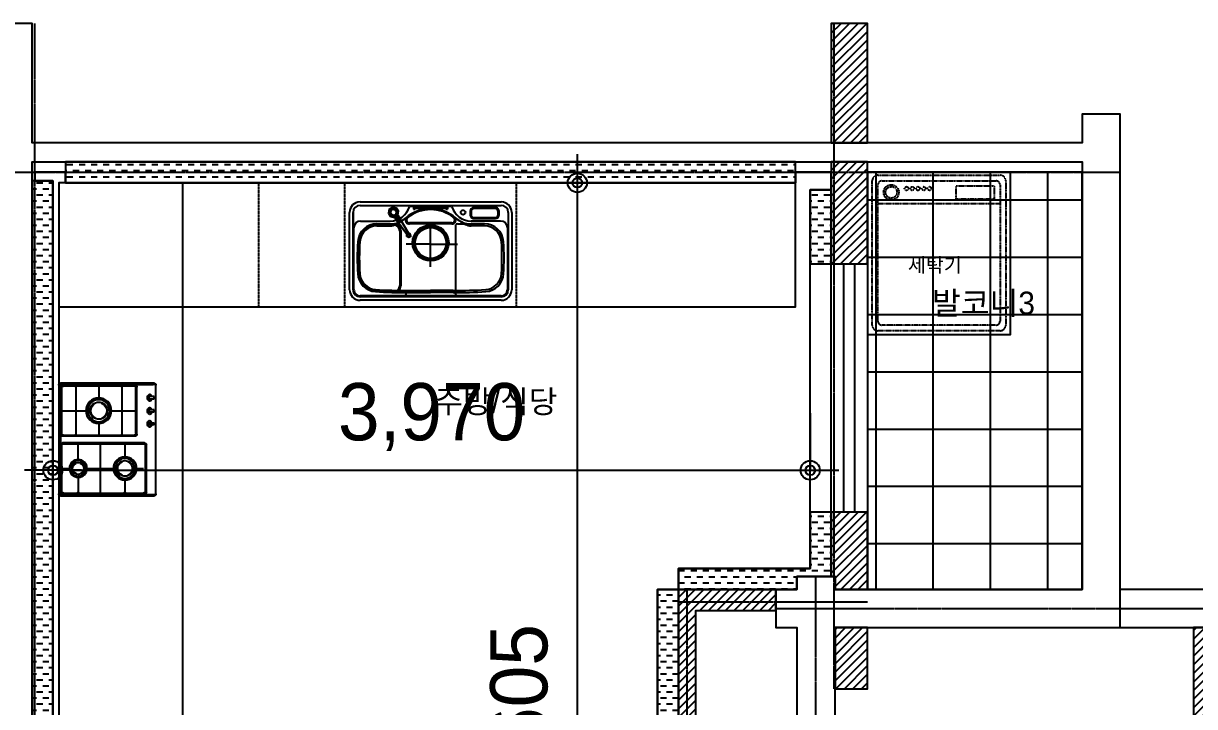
# Model space of a CAD drawing. Extents: x -125 to 16700, y -1600 to 11725.
# Drawn here: x 6630 to 12770, y 8146 to 11725 of the extents above; entities that cross this region are included whole.
import ezdxf

# ---------------------------------------------------------------- set-up
doc = ezdxf.new("R2010")
doc.units = 0
doc.header["$MEASUREMENT"] = 0
for name, pattern in [('-HID', [2.5, 1.5, -1]), ('AUDIT_D_220706163347-0', [0]), ('CEN', [62, 60, -1, 0, -1]), ('HID', [2.3, 1.5, -0.8])]:
    doc.linetypes.add(name, pattern=pattern)
for name, color, linetype in [('A_HAT', 8, 'Continuous'), ('AA-XXXX-DIMS', 7, 'Continuous'), ('CEN_CON', 1, 'CEN'), ('CEN_WALL', 12, 'CEN'), ('CONC', 2, 'Continuous'), ('DIM', 7, 'AUDIT_D_220706163347-0'), ('FIN', 6, 'Continuous'), ('FUR', 4, 'Continuous'), ('FUR_가전', 8, 'HID'), ('INS', 8, 'Continuous'), ('WAL', 3, 'Continuous'), ('WIN', 4, 'Continuous'), ('바닥타일', 8, 'Continuous'), ('실명', 3, 'AUDIT_D_220706163347-0')]:
    doc.layers.add(name, color=color, linetype=linetype)
doc.styles.add('HAUD01', font='Dotum.ttf')
doc.styles.add('맑은 고딕', font='malgun.ttf')
doc.dimstyles.new('HAUD-100', dxfattribs={"dimscale": 100, "dimtxt": 3, "dimasz": 1, "dimexe": 0, "dimexo": 3, "dimgap": 1, "dimtad": 1, "dimdec": 0, "dimdsep": 46, "dimlunit": 6, "dimtxsty": 'HAUD01', "dimblk": 'DIMDOT', "dimcen": 2.5, "dimdle": 1.5, "dimclrd": 7, "dimclre": 7, "dimclrt": 3, "dimadec": 0, "dimazin": 0, "dimtfac": 1, "dimtdec": 0, "dimtix": 1, "dimtmove": 2, "dimatfit": 3, "dimfxl": 1, "dimtvp": 1, "dimtolj": 1, "dimtzin": 0, "dimarcsym": 0})
pattern_1 = [(45, (0, 0), (-22.45064, 22.45064), [])]
pattern_2 = [(0, (0, 0), (31.75, 31.75), [31.75, -31.75])]

# ---------------------------------------------------------------- blocks, each defined once
blk = doc.blocks.new('K-sink')
at = {"layer": 'FUR'}
for p, q in [((-370, -105), (370, -105)), ((-425, -565), (-425, -160)), ((-407, -160), (-407, -565)), ((-407, -565), (-407, -160)), ((-370, -123), (370, -123)), ((-208.1, -150.2), (-210.6, -162.4)), ((-208.1, -150.2), (-210.6, -162.4)), ((-210.6, -162.4), (-203.8, -172.8)), ((-210.6, -162.4), (-203.8, -172.8)), ((-197.8, -143.4), (-208.1, -150.2)), ((-197.8, -143.4), (-208.1, -150.2)), ((-203.8, -172.8), (-191.6, -175.3)), ((-203.8, -172.8), (-191.6, -175.3)), ((-185.6, -145.9), (-197.8, -143.4)), ((-185.6, -145.9), (-197.8, -143.4)), ((-191.6, -175.3), (-181.2, -168.4)), ((-191.6, -175.3), (-181.2, -168.4)), ((-178.7, -156.2), (-185.6, -145.9)), ((-178.7, -156.2), (-185.6, -145.9)), ((-181.2, -168.4), (-178.7, -156.2)), ((-181.2, -168.4), (-178.7, -156.2)), ((-108.2, -128), (108.2, -128)), ((206.6, -155.1), (206.6, -172.4)), ((339.1, -135.1), (226.6, -135.1)), ((359.1, -172.4), (359.1, -155.1)), ((407, -160), (407, -565)), ((425, -160), (425, -565)), ((-402, -565), (-402, -240)), ((-367, -205), (-211.7, -205)), ((-282.3, -220), (-192, -220)), ((-282.3, -220), (-211.7, -220)), ((130, -230), (130, -602)), ((140, -220), (211.7, -220)), ((367, -205), (211.7, -205)), ((282.3, -220), (211.7, -220)), ((226.6, -192.4), (339.1, -192.4)), ((402, -240), (402, -565)), ((-157, -255), (-157, -544.5)), ((135.3, -597), (-370, -597)), ((370, -602), (-370, -602)), ((-129.7, -584.6), (-130.3, -592.4)), ((-118, -580), (0, -580)), ((118, -580), (0, -580)), ((129.7, -584.6), (130.3, -592.4)), ((370, -597), (135.3, -597)), ((370, -620), (-370, -620))]:
    blk.add_line(p, q, dxfattribs=at)
at = {"layer": 'FUR', "ltscale": 0.6}
for p, q in [((-217.1, -144.2), (-221.2, -164.5)), ((-221.2, -164.5), (-209.8, -181.7)), ((-199.9, -132.8), (-217.1, -144.2)), ((-209.8, -181.7), (-189.5, -185.9)), ((-179.6, -136.9), (-199.9, -132.8)), ((-191.6, -175.3), (-169.5, -208.6)), ((-189.5, -185.9), (-172.2, -174.4)), ((-168.1, -154.1), (-179.6, -136.9)), ((-172.2, -174.4), (-168.1, -154.1))]:
    blk.add_line(p, q, dxfattribs=at)
at = {"layer": 'FUR', "color": 199}
for p, q in [((-76.6, -140), (-93.4, -140)), ((87.5, -140), (-87.5, -140)), ((-85, -148.4), (-85, -131.6)), ((93.4, -140), (76.6, -140)), ((85, -148.4), (85, -131.6)), ((-282.3, -231), (-211.7, -231)), ((0, -445), (0, -208.5)), ((0, -326.8), (-129.1, -326.8)), ((0, -326.8), (140.9, -326.8))]:
    blk.add_line(p, q, dxfattribs=at)
at = {"layer": 'FUR', "color": 199, "ltscale": 0.5}
for p, q in [((211.6, -155.1), (211.6, -172.4)), ((339.1, -140.1), (226.6, -140.1)), ((354.1, -172.4), (354.1, -155.1)), ((-282.3, -226), (-192, -226)), ((-122.6, -189.3), (-120.6, -186.7)), ((110.6, -215), (-110.6, -215)), ((122.6, -189.3), (120.3, -186.5)), ((282.3, -231), (211.7, -231)), ((226.6, -187.4), (339.1, -187.4)), ((-162, -256), (-162, -543.5)), ((-118, -569), (0, -569)), ((118, -569), (0, -569))]:
    blk.add_line(p, q, dxfattribs=at)
at = {"layer": 'FUR', "ltscale": 0.5}
blk.add_line((110.6, -220), (-110.6, -220), dxfattribs=at)
at = {"layer": 'FUR', "color": 199}
for centre, radius in [((-195.2, -158.9), 21.9), ((-85, -140), 2.5), ((85, -140), 2.5), ((0, -320), 90), ((0, -320), 81)]:
    blk.add_circle(centre, radius, dxfattribs=at)
at = {"layer": 'FUR'}
for centre, radius in [((169.6, -160), 12.2), ((0, -320), 94.5)]:
    blk.add_circle(centre, radius, dxfattribs=at)
for centre, radius, start, end in [((-370, -160), 55, 90, 180), ((370, -160), 55, 0, 90), ((-370, -160), 37, 90, 180), ((-211.7, -100), 105, 270, 343.31935), ((0, -340), 200, 90, 131.40962), ((-108.2, -131), 3, 90, 163.31935), ((0, -340), 200, 48.59038, 90), ((108.2, -131), 3, 16.68065, 90), ((211.7, -100), 105, 196.68065, 270), ((226.6, -155.1), 20, 90, 180), ((226.6, -172.4), 20, 180, 270), ((339.1, -155.1), 20, 360, 90), ((339.1, -172.4), 20, 270, 0), ((370, -160), 37, 0, 90), ((-367, -240), 35, 90, 180), ((-282.3, -320), 100, 90, 176.17745), ((-211.7, -100), 120, 270, 311.40962), ((-192, -255), 35, 0, 90), ((140, -230), 10, 90.02498, 180), ((211.7, -100), 120, 228.59038, 270), ((282.3, -320), 100, 3.82255, 90), ((367, -240), 35, 0, 90), ((914.2, -400), 1299.2, 176.17512, 183.59876), ((-915, -400), 1300, 356.40356, 3.82255), ((-282.6, -475.3), 100, 183.59644, 266.1102), ((282.6, -475.3), 100, 273.8898, 356.40356), ((-192, -544.5), 35, 268.62723, 0), ((-370, -565), 55, 180, 270), ((-370, -565), 37, 180, 270), ((-370, -565), 32, 180, 270), ((-140.2, 1619.9), 2200, 266.1102, 270.57759), ((-135.3, -592), 5, 270, 355), ((-124.7, -585.1), 5, 90.40284, 175), ((140.2, 1619.9), 2200, 269.42241, 273.8898), ((140.2, 1619.9), 2200, 269.42241, 269.59716), ((124.7, -585.1), 5, 5, 89.59716), ((138.7, -588.4), 8.66, 181.05594, 263.17769), ((135.3, -592), 5, 185, 270), ((370, -565), 32, 270, 0), ((370, -565), 37, 270, 0), ((370, -565), 55, 270, 0)]:
    blk.add_arc(centre, radius, start, end, dxfattribs=at)
at = {"layer": 'FUR', "color": 199, "ltscale": 0.5}
for centre, radius, start, end in [((0, -340), 195, 90, 128.18582), ((0, -340), 195, 51.92602, 90), ((226.6, -155.1), 15, 90, 180), ((226.6, -172.4), 15, 180, 270), ((339.1, -155.1), 15, 0, 90), ((339.1, -172.4), 15, 270, 0), ((-282.3, -320), 94, 90, 176.17745), ((-192, -256), 30, 0, 90), ((-112.1, -200.1), 15, 134.24852, 274.39442), ((112.1, -200.1), 15, 265.60558, 45.75148), ((222.9, -131.6), 100, 228.77437, 263.51916), ((282.3, -320), 89, 3.82255, 90), ((915, -400), 1294, 176.17745, 183.59644), ((-915, -400), 1289, 356.40356, 3.82255), ((-282.6, -475.3), 94, 183.59644, 266.1102), ((282.6, -475.3), 89, 273.8898, 356.40356), ((-192, -543.5), 30, 268.6266, 0), ((-140.2, 1619.9), 2194, 266.1102, 268.6266), ((140.2, 1619.9), 2189, 269.42241, 273.8898)]:
    blk.add_arc(centre, radius, start, end, dxfattribs=at)
at = {"layer": 'FUR', "color": 199}
for centre, radius, start, end in [((-282.3, -320), 89, 90, 176.17745), ((-222.9, -131.6), 100, 276.48084, 311.22563), ((914.2, -400), 1288.2, 176.17512, 183.59876), ((-282.6, -475.3), 89, 183.59644, 266.1102), ((-140.2, 1619.9), 2189, 266.1102, 270.57759)]:
    blk.add_arc(centre, radius, start, end, dxfattribs=at)
at = {"layer": 'FUR', "ltscale": 0.5}
for centre, start, end in [((-112.1, -200.1), 134.24852, 274.39442), ((112.1, -200.1), 265.60558, 45.75148)]:
    blk.add_arc(centre, 20, start, end, dxfattribs=at)
at = {"layer": 'FUR', "ltscale": 0.6}
for points in [[(-221.2, -164.5), (-210.6, -162.4), (-208.1, -150.2), (-217.1, -144.2)], [(-209.8, -181.7), (-203.8, -172.8), (-210.6, -162.4), (-221.2, -164.5)], [(-217.1, -144.2), (-199.9, -132.8), (-197.8, -143.4), (-208.1, -150.2)], [(-209.8, -181.7), (-189.5, -185.9), (-191.6, -175.3), (-203.8, -172.8)], [(-199.9, -132.8), (-197.8, -143.4), (-185.6, -145.9), (-179.6, -136.9)], [(-184, -194.2), (-189.5, -185.9), (-191.6, -175.3), (-184, -194.2)], [(-191.6, -175.3), (-169.5, -208.6), (-191.6, -175.3)], [(-179.6, -136.9), (-185.6, -145.9), (-178.7, -156.2), (-168.1, -154.1)], [(-172.2, -174.4), (-168.1, -154.1), (-178.7, -156.2), (-181.2, -168.4)], [(-172.2, -174.4), (-166.7, -182.8), (-166.7, -182.8), (-181.2, -168.4)], [(-159.1, -201.7), (-181.2, -168.4), (-181.2, -168.4), (-159.1, -201.7)], [(-124.5, -274.7), (-124.5, -274.7), (-184, -194.2)], [(-115.8, -269), (-115.3, -268.8), (-124.9, -275.1), (-124.5, -274.7)], [(-115.1, -273.3), (-115.8, -269), (-124.5, -274.7), (-120.8, -277.1)], [(-124.2, -286.5), (-120.4, -284), (-114.2, -287.1), (-113.9, -291.7)], [(-104.4, -285.4), (-113.9, -291.7), (-114.2, -287.1), (-108.5, -283.3)], [(-105.1, -273.9), (-108.9, -276.4), (-108.5, -283.3), (-104.4, -285.4)]]:
    blk.add_3dface(points, dxfattribs=at)
at = {"layer": 'FUR', "ltscale": 0.6, "invisible_edges": 8}
for points in [[(-191.6, -175.3), (-203.8, -172.8), (-210.6, -162.4), (-208.1, -150.2)], [(-197.8, -143.4), (-185.6, -145.9), (-178.7, -156.2), (-181.2, -168.4)], [(-124.9, -275.1), (-124.5, -274.7), (-124.5, -274.7), (-120.8, -277.1)], [(-120.8, -277.1), (-120.4, -284), (-124.2, -286.5), (-124.9, -275.1)], [(-120.4, -284), (-120.8, -277.1), (-115.1, -273.3), (-108.9, -276.4)], [(-108.9, -276.4), (-108.5, -283.3), (-114.2, -287.1), (-120.4, -284)], [(-108.9, -276.4), (-105.1, -273.9), (-115.3, -268.8), (-115.8, -269)], [(-115.8, -269), (-115.8, -269), (-115.1, -273.3), (-108.9, -276.4)]]:
    blk.add_3dface(points, dxfattribs=at)
at = {"layer": 'FUR', "invisible_edges": 10}
blk.add_3dface([(-208.1, -150.2), (-197.8, -143.4), (-181.2, -168.4), (-191.6, -175.3)], dxfattribs=at)
at = {"layer": 'FUR'}
for points in [[(-189.5, -185.9), (-191.6, -175.3), (-181.2, -168.4), (-172.2, -174.4)], [(-166.7, -182.8), (-181.2, -168.4), (-191.6, -175.3), (-184, -194.2)], [(-181.2, -168.4), (-191.6, -175.3), (-169.5, -208.6), (-159.1, -201.7)], [(-169.5, -208.6), (-159.1, -201.7), (-181.2, -168.4), (-191.6, -175.3)], [(-172.2, -174.4), (-166.7, -182.8), (-184, -194.2), (-189.5, -185.9)], [(-184, -194.2), (-166.7, -182.8), (-115.8, -269), (-124.5, -274.7)], [(-115.8, -269), (-166.7, -182.8), (-184, -194.2), (-124.5, -274.7)], [(-115.8, -269), (-115.8, -269), (-166.7, -182.8)]]:
    blk.add_3dface(points, dxfattribs=at)
blk = doc.blocks.new('싱크')
at = {"layer": 'Defpoints'}
for p, q in [((-18.3, 0), (-18.3, 1350)), ((631.7, 0), (631.7, 1350))]:
    blk.add_line(p, q, dxfattribs=at)
at = {"layer": 'Defpoints', "linetype": '-HID'}
for p, q in [((631.7, 1350), (-18.3, 1350)), ((631.7, 450), (-18.3, 450)), ((631.7, 0), (-18.3, 0))]:
    blk.add_line(p, q, dxfattribs=at)
at = {"layer": 'FUR_가전', "rotation": 90}
blk.add_blockref('K-sink', (-23.3, 900), dxfattribs=at)
blk = doc.blocks.new('쿡탑')
at = {"layer": 'FUR'}
for p, q in [((460711, 189095.4), (460711, 189585.4)), ((460712, 189582.4), (460712, 189318.9)), ((460719, 189103.9), (460719, 189577.4)), ((460721, 189595.4), (461291, 189595.4)), ((460721, 189195.4), (460721, 189575.4)), ((460722, 189592.4), (461290, 189592.4)), ((460726, 189267.1), (460726, 189570.4)), ((460729, 189587.4), (461283, 189587.4)), ((460731, 189585.4), (461281, 189585.4)), ((460736, 189580.4), (460973.5, 189580.4)), ((460854.8, 189580.4), (460854.8, 189452.6)), ((460983.5, 189570.4), (460983.5, 189508.6)), ((460988.5, 189195.4), (460988.5, 189575.4)), ((461023.5, 189145.4), (461023.5, 189575.4)), ((461028.5, 189570.4), (461028.5, 189495.4)), ((461038.5, 189580.4), (461276, 189580.4)), ((461157.3, 189570.4), (461157.3, 189532.9)), ((461286, 189570.4), (461286, 189150.4)), ((461291, 189575.4), (461291, 189145.4)), ((461293, 189577.4), (461293, 189103.9)), ((461300, 189582.4), (461300, 189338.9)), ((461301, 189585.4), (461301, 189095.4)), ((460728, 189508.6), (460726, 189508.6)), ((460728, 189503.6), (460726, 189503.6)), ((460730.3, 189506.1), (460979.2, 189506.1)), ((460981.6, 189508.6), (460983.5, 189508.6)), ((460981.6, 189503.6), (460983.5, 189503.6)), ((460983.5, 189503.6), (460983.5, 189267.1)), ((461030.5, 189495.4), (461028.5, 189495.4)), ((461028.5, 189490.4), (461028.5, 189250.4)), ((461030.5, 189490.4), (461028.5, 189490.4)), ((461117.2, 189492.9), (461032.9, 189492.9)), ((461197.3, 189492.9), (461281.7, 189492.9)), ((461284.1, 189495.4), (461286, 189495.4)), ((461284.1, 189490.4), (461286, 189490.4)), ((461157.3, 189452.8), (461157.3, 189300.1)), ((460726, 189385.4), (460787.6, 189385.4)), ((460922, 189385.4), (460983.5, 189385.4)), ((461286, 189376.5), (461028.5, 189376.5)), ((460714, 189156.9), (460712, 189318.9)), ((460854.8, 189318.1), (460854.8, 189190.4)), ((461298, 189156.9), (461300, 189338.9)), ((460728, 189267.1), (460726, 189267.1)), ((460726, 189200.4), (460726, 189262.1)), ((460728, 189262.1), (460726, 189262.1)), ((460730.3, 189264.6), (460979.2, 189264.6)), ((460981.6, 189267.1), (460983.5, 189267.1)), ((460981.6, 189262.1), (460983.5, 189262.1)), ((460983.5, 189262.1), (460983.5, 189200.4)), ((461030.5, 189250.4), (461028.5, 189250.4)), ((461028.5, 189245.4), (461028.5, 189150.4)), ((461030.5, 189245.4), (461028.5, 189245.4)), ((461032.8, 189247.9), (461105, 189247.9)), ((461209.6, 189247.9), (461281.7, 189247.9)), ((461284.1, 189250.4), (461286, 189250.4)), ((461284.1, 189245.4), (461286, 189245.4)), ((460978.5, 189185.4), (460731, 189185.4)), ((460973.5, 189190.4), (460736, 189190.4)), ((461157.3, 189195.6), (461157.3, 189150.4)), ((460714, 189156.9), (460714, 189095.4)), ((460770.5, 189113.9), (460780.7, 189104.7)), ((460770.5, 189113.9), (460780.7, 189104.7)), ((460780.9, 189123.2), (460792.2, 189123.2)), ((460780.9, 189094.2), (460780.9, 189123.2)), ((460780.9, 189123.2), (460792.2, 189123.2)), ((460780.9, 189094.2), (460780.9, 189123.2)), ((460792.2, 189123.2), (460792.2, 189094.2)), ((460792.2, 189123.2), (460792.2, 189094.2)), ((460803.4, 189113.7), (460792.2, 189104.5)), ((460803.4, 189113.7), (460792.2, 189104.5)), ((460839.4, 189113.9), (460849.6, 189104.7)), ((460839.4, 189113.9), (460849.6, 189104.7)), ((460839.4, 189113.9), (460849.6, 189104.7)), ((460839.4, 189113.9), (460849.6, 189104.7)), ((460839.4, 189113.9), (460849.6, 189104.7)), ((460839.4, 189113.9), (460849.6, 189104.7)), ((460839.4, 189113.9), (460849.6, 189104.7)), ((460839.4, 189113.9), (460849.6, 189104.7)), ((460849.9, 189123.1), (460861.2, 189123.1)), ((460849.9, 189094.2), (460849.9, 189123.1)), ((460849.9, 189123.1), (460861.2, 189123.1)), ((460849.9, 189094.2), (460849.9, 189123.1)), ((460849.9, 189123.1), (460861.2, 189123.1)), ((460849.9, 189094.2), (460849.9, 189123.1)), ((460849.9, 189123.1), (460861.2, 189123.1)), ((460849.9, 189094.2), (460849.9, 189123.1)), ((460849.9, 189123.1), (460861.2, 189123.1)), ((460849.9, 189094.2), (460849.9, 189123.1)), ((460849.9, 189123.1), (460861.2, 189123.1)), ((460849.9, 189094.2), (460849.9, 189123.1)), ((460849.9, 189123.1), (460861.2, 189123.1)), ((460849.9, 189094.2), (460849.9, 189123.1)), ((460849.9, 189123.1), (460861.2, 189123.1)), ((460849.9, 189094.2), (460849.9, 189123.1)), ((460872.3, 189113.7), (460861.1, 189104.5)), ((460872.3, 189113.7), (460861.1, 189104.5)), ((460872.3, 189113.7), (460861.1, 189104.5)), ((460872.3, 189113.7), (460861.1, 189104.5)), ((460872.3, 189113.7), (460861.1, 189104.5)), ((460872.3, 189113.7), (460861.1, 189104.5)), ((460872.3, 189113.7), (460861.1, 189104.5)), ((460872.3, 189113.7), (460861.1, 189104.5)), ((460861.2, 189123.1), (460861.2, 189094.2)), ((460861.2, 189123.1), (460861.2, 189094.2)), ((460861.2, 189123.1), (460861.2, 189094.2)), ((460861.2, 189123.1), (460861.2, 189094.2)), ((460861.2, 189123.1), (460861.2, 189094.2)), ((460861.2, 189123.1), (460861.2, 189094.2)), ((460861.2, 189123.1), (460861.2, 189094.2)), ((460861.2, 189123.1), (460861.2, 189094.2)), ((460907.3, 189113.7), (460918.4, 189104.5)), ((460907.3, 189113.7), (460918.4, 189104.5)), ((460907.3, 189113.7), (460918.4, 189104.5)), ((460907.3, 189113.7), (460918.4, 189104.5)), ((460907.3, 189113.7), (460918.4, 189104.5)), ((460907.3, 189113.7), (460918.4, 189104.5)), ((460907.3, 189113.7), (460918.4, 189104.5)), ((460907.3, 189113.7), (460918.4, 189104.5)), ((460929.7, 189123.1), (460918.4, 189123.1)), ((460918.4, 189123.1), (460918.4, 189094.2)), ((460929.7, 189123.1), (460918.4, 189123.1)), ((460918.4, 189123.1), (460918.4, 189094.2)), ((460929.7, 189123.1), (460918.4, 189123.1)), ((460918.4, 189123.1), (460918.4, 189094.2)), ((460929.7, 189123.1), (460918.4, 189123.1)), ((460918.4, 189123.1), (460918.4, 189094.2)), ((460929.7, 189123.1), (460918.4, 189123.1)), ((460918.4, 189123.1), (460918.4, 189094.2)), ((460929.7, 189123.1), (460918.4, 189123.1)), ((460918.4, 189123.1), (460918.4, 189094.2)), ((460929.7, 189123.1), (460918.4, 189123.1)), ((460918.4, 189123.1), (460918.4, 189094.2)), ((460929.7, 189123.1), (460918.4, 189123.1)), ((460918.4, 189123.1), (460918.4, 189094.2)), ((460929.7, 189094.2), (460929.7, 189123.1)), ((460929.7, 189094.2), (460929.7, 189123.1)), ((460929.7, 189094.2), (460929.7, 189123.1)), ((460929.7, 189094.2), (460929.7, 189123.1)), ((460929.7, 189094.2), (460929.7, 189123.1)), ((460929.7, 189094.2), (460929.7, 189123.1)), ((460929.7, 189094.2), (460929.7, 189123.1)), ((460929.7, 189094.2), (460929.7, 189123.1)), ((460940.2, 189113.9), (460930, 189104.7)), ((460940.2, 189113.9), (460930, 189104.7)), ((460940.2, 189113.9), (460930, 189104.7)), ((460940.2, 189113.9), (460930, 189104.7)), ((460940.2, 189113.9), (460930, 189104.7)), ((460940.2, 189113.9), (460930, 189104.7)), ((460940.2, 189113.9), (460930, 189104.7)), ((460940.2, 189113.9), (460930, 189104.7)), ((461281, 189135.4), (461033.5, 189135.4)), ((461276, 189140.4), (461038.5, 189140.4)), ((461298, 189156.9), (461298, 189095.4)), ((461291, 189085.4), (460721, 189085.4)), ((460792.2, 189094.2), (460780.9, 189094.2)), ((460792.2, 189094.2), (460780.9, 189094.2)), ((460861.2, 189094.2), (460849.9, 189094.2)), ((460861.2, 189094.2), (460849.9, 189094.2)), ((460861.2, 189094.2), (460849.9, 189094.2)), ((460861.2, 189094.2), (460849.9, 189094.2)), ((460861.2, 189094.2), (460849.9, 189094.2)), ((460861.2, 189094.2), (460849.9, 189094.2)), ((460861.2, 189094.2), (460849.9, 189094.2)), ((460861.2, 189094.2), (460849.9, 189094.2)), ((460918.4, 189094.2), (460929.7, 189094.2)), ((460918.4, 189094.2), (460929.7, 189094.2)), ((460918.4, 189094.2), (460929.7, 189094.2)), ((460918.4, 189094.2), (460929.7, 189094.2)), ((460918.4, 189094.2), (460929.7, 189094.2)), ((460918.4, 189094.2), (460929.7, 189094.2)), ((460918.4, 189094.2), (460929.7, 189094.2)), ((460918.4, 189094.2), (460929.7, 189094.2))]:
    blk.add_line(p, q, dxfattribs=at)
for centre, radius in [((461157.3, 189492.9), 46.7), ((461157.3, 189492.9), 40), ((460854.8, 189385.4), 67.2), ((460854.8, 189385.4), 57.7), ((461157.3, 189247.9), 60.9), ((461157.3, 189247.9), 52.3)]:
    blk.add_circle(centre, radius, dxfattribs=at)
for centre, radius, start, end in [((460721, 189585.4), 10, 90, 180), ((460722, 189582.4), 10, 90, 180), ((460729, 189577.4), 10, 90, 180), ((460731, 189575.4), 10, 90, 180), ((460736, 189570.4), 10, 90, 180), ((460973.5, 189570.4), 10, 0, 90), ((460978.5, 189575.4), 10, 0, 90), ((461033.5, 189575.4), 10, 90, 180), ((461038.5, 189570.4), 10, 90, 180), ((461276, 189570.4), 10, 0, 90), ((461281, 189575.4), 10, 0, 90), ((461283, 189577.4), 10, 0, 90), ((461290, 189582.4), 10, 0, 90), ((461291, 189585.4), 10, 0, 90), ((460727.8, 189506.1), 2.51, 274.24151, 85.75849), ((460981.7, 189506.1), 2.51, 94.24151, 265.75849), ((461030.3, 189492.9), 2.51, 274.24151, 85.75849), ((461157.3, 189492.9), 31.4, 46.33785, 40.71939), ((461156.1, 189435.2), 55.6, 120.49991, 120.93946), ((461157.9, 189550.4), 55.6, 237.23015, 237.66153), ((461128.7, 189481.7), 1.53, 21.25781, 120.49991), ((461129, 189504.7), 1.53, 237.66153, 337.21808), ((461157.3, 189492.9), 29.2, 201.25781, 336.40541), ((461157.3, 189492.9), 29.2, 21.5687, 157.21808), ((461185.4, 189480.6), 1.53, 57.1633, 156.40541), ((461185.8, 189504.1), 1.53, 201.5687, 301.12525), ((461156.1, 189435.2), 55.6, 56.72375, 57.1633), ((461157.9, 189550.4), 55.6, 301.12525, 301.55664), ((461284.2, 189492.9), 2.51, 94.24151, 265.75849), ((460854.8, 189385.4), 45.2, 46.33785, 40.71939), ((460854.8, 189385.4), 42, 21.5687, 157.21808), ((460853.1, 189302.3), 80, 120.49991, 120.93946), ((460855.7, 189468.2), 80, 237.23015, 237.66153), ((460813.6, 189369.3), 2.21, 21.25781, 120.49991), ((460814, 189402.5), 2.21, 237.66153, 337.21808), ((460854.8, 189385.4), 42, 201.25781, 336.40541), ((460895.3, 189367.7), 2.21, 57.1633, 156.40541), ((460895.9, 189401.6), 2.21, 201.5687, 301.12525), ((460853.1, 189302.3), 80, 56.72375, 57.1633), ((460855.7, 189468.2), 80, 301.12525, 301.55664), ((460727.8, 189264.6), 2.51, 274.24151, 85.75849), ((460981.7, 189264.6), 2.51, 94.24151, 265.75849), ((461030.3, 189247.9), 2.51, 274.24151, 85.75849), ((461157.3, 189247.9), 41, 46.33785, 40.71939), ((461155.7, 189172.5), 72.6, 120.49991, 120.93946), ((461158.1, 189323), 72.6, 237.23015, 237.66153), ((461119.9, 189233.3), 2, 21.25781, 120.49991), ((461120.3, 189263.4), 2, 237.66153, 337.21808), ((461157.3, 189247.9), 38.1, 21.5687, 157.21808), ((461194.5, 189262.6), 2, 201.5687, 301.12525), ((461158.1, 189323), 72.6, 301.12525, 301.55664), ((461284.2, 189247.9), 2.51, 94.24151, 265.75849), ((460731, 189195.4), 10, 180, 270), ((460736, 189200.4), 10, 180, 270), ((460973.5, 189200.4), 10, 270, 0), ((460978.5, 189195.4), 10, 270, 0), ((461157.3, 189247.9), 38.1, 201.25781, 336.40541), ((461194, 189231.8), 2, 57.1633, 156.40541), ((461155.7, 189172.5), 72.6, 56.72375, 57.1633), ((460773.8, 189117.6), 5, 148.53566, 228.04706), ((460773.8, 189117.6), 5, 148.53566, 228.04706), ((460776.4, 189115.1), 8.47, 57.30133, 148.17684), ((460776.4, 189115.1), 8.47, 57.30133, 148.17684), ((460787, 189109.6), 20.4, 31.25646, 148.53566), ((460787, 189109.6), 20.4, 31.25646, 148.53566), ((460796.9, 189113.5), 9.86, 34.72293, 117.60774), ((460796.9, 189113.5), 9.86, 34.72293, 117.60774), ((460800.2, 189117.6), 5, 309.45948, 31.25646), ((460800.2, 189117.6), 5, 309.45948, 31.25646), ((460842.8, 189117.6), 5, 148.53566, 228.04706), ((460842.8, 189117.6), 5, 148.53566, 228.04706), ((460842.8, 189117.6), 5, 148.53566, 228.04706), ((460842.8, 189117.6), 5, 148.53566, 228.04706), ((460842.8, 189117.6), 5, 148.53566, 228.04706), ((460842.8, 189117.6), 5, 148.53566, 228.04706), ((460842.8, 189117.6), 5, 148.53566, 228.04706), ((460842.8, 189117.6), 5, 148.53566, 228.04706), ((460845.3, 189115), 8.47, 57.30133, 148.17684), ((460845.3, 189115), 8.47, 57.30133, 148.17684), ((460845.3, 189115), 8.47, 57.30133, 148.17684), ((460845.3, 189115), 8.47, 57.30133, 148.17684), ((460845.3, 189115), 8.47, 57.30133, 148.17684), ((460845.3, 189115), 8.47, 57.30133, 148.17684), ((460845.3, 189115), 8.47, 57.30133, 148.17684), ((460845.3, 189115), 8.47, 57.30133, 148.17684), ((460855.9, 189109.5), 20.4, 31.25646, 148.53566), ((460855.9, 189109.5), 20.4, 31.25646, 148.53566), ((460855.9, 189109.5), 20.4, 31.25646, 148.53566), ((460855.9, 189109.5), 20.4, 31.25646, 148.53566), ((460855.9, 189109.5), 20.4, 31.25646, 148.53566), ((460855.9, 189109.5), 20.4, 31.25646, 148.53566), ((460855.9, 189109.5), 20.4, 31.25646, 148.53566), ((460855.9, 189109.5), 20.4, 31.25646, 148.53566), ((460865.8, 189113.4), 9.86, 34.72293, 117.60774), ((460865.8, 189113.4), 9.86, 34.72293, 117.60774), ((460865.8, 189113.4), 9.86, 34.72293, 117.60774), ((460865.8, 189113.4), 9.86, 34.72293, 117.60774), ((460865.8, 189113.4), 9.86, 34.72293, 117.60774), ((460865.8, 189113.4), 9.86, 34.72293, 117.60774), ((460865.8, 189113.4), 9.86, 34.72293, 117.60774), ((460865.8, 189113.4), 9.86, 34.72293, 117.60774), ((460869.1, 189117.5), 5, 309.45948, 31.25646), ((460869.1, 189117.5), 5, 309.45948, 31.25646), ((460869.1, 189117.5), 5, 309.45948, 31.25646), ((460869.1, 189117.5), 5, 309.45948, 31.25646), ((460869.1, 189117.5), 5, 309.45948, 31.25646), ((460869.1, 189117.5), 5, 309.45948, 31.25646), ((460869.1, 189117.5), 5, 309.45948, 31.25646), ((460869.1, 189117.5), 5, 309.45948, 31.25646), ((460910.5, 189117.5), 5, 148.74354, 230.54052), ((460910.5, 189117.5), 5, 148.74354, 230.54052), ((460910.5, 189117.5), 5, 148.74354, 230.54052), ((460910.5, 189117.5), 5, 148.74354, 230.54052), ((460910.5, 189117.5), 5, 148.74354, 230.54052), ((460910.5, 189117.5), 5, 148.74354, 230.54052), ((460910.5, 189117.5), 5, 148.74354, 230.54052), ((460910.5, 189117.5), 5, 148.74354, 230.54052), ((460913.8, 189113.4), 9.86, 62.39226, 145.27707), ((460913.8, 189113.4), 9.86, 62.39226, 145.27707), ((460913.8, 189113.4), 9.86, 62.39226, 145.27707), ((460913.8, 189113.4), 9.86, 62.39226, 145.27707), ((460913.8, 189113.4), 9.86, 62.39226, 145.27707), ((460913.8, 189113.4), 9.86, 62.39226, 145.27707), ((460913.8, 189113.4), 9.86, 62.39226, 145.27707), ((460913.8, 189113.4), 9.86, 62.39226, 145.27707), ((460923.6, 189109.5), 20.4, 31.46434, 148.74354), ((460923.6, 189109.5), 20.4, 31.46434, 148.74354), ((460923.6, 189109.5), 20.4, 31.46434, 148.74354), ((460923.6, 189109.5), 20.4, 31.46434, 148.74354), ((460923.6, 189109.5), 20.4, 31.46434, 148.74354), ((460923.6, 189109.5), 20.4, 31.46434, 148.74354), ((460923.6, 189109.5), 20.4, 31.46434, 148.74354), ((460923.6, 189109.5), 20.4, 31.46434, 148.74354), ((460934.2, 189115), 8.47, 31.82316, 122.69867), ((460934.2, 189115), 8.47, 31.82316, 122.69867), ((460934.2, 189115), 8.47, 31.82316, 122.69867), ((460934.2, 189115), 8.47, 31.82316, 122.69867), ((460934.2, 189115), 8.47, 31.82316, 122.69867), ((460934.2, 189115), 8.47, 31.82316, 122.69867), ((460934.2, 189115), 8.47, 31.82316, 122.69867), ((460934.2, 189115), 8.47, 31.82316, 122.69867), ((460936.8, 189117.6), 5, 311.95294, 31.46434), ((460936.8, 189117.6), 5, 311.95294, 31.46434), ((460936.8, 189117.6), 5, 311.95294, 31.46434), ((460936.8, 189117.6), 5, 311.95294, 31.46434), ((460936.8, 189117.6), 5, 311.95294, 31.46434), ((460936.8, 189117.6), 5, 311.95294, 31.46434), ((460936.8, 189117.6), 5, 311.95294, 31.46434), ((460936.8, 189117.6), 5, 311.95294, 31.46434), ((461033.5, 189145.4), 10, 180, 270), ((461038.5, 189150.4), 10, 180, 270), ((461276, 189150.4), 10, 270, 0), ((461281, 189145.4), 10, 270, 0), ((460721, 189095.4), 10, 180, 270), ((460708.5, 189096.9), 5.72, 302.47301, 344.45227), ((460658.6, 189105.8), 60.4, 341.57206, 1.81603), ((461291, 189095.4), 10, 270, 0), ((461353.4, 189105.8), 60.4, 178.18397, 198.42794), ((461303.5, 189096.9), 5.72, 195.54773, 237.52699)]:
    blk.add_arc(centre, radius, start, end, dxfattribs=at)
at = {"layer": 'FUR', "extrusion": (0, 0, -1)}
for centre, major_axis in [((461180.8, 189516), (0, -2.7)), ((460888.6, 189418.7), (0, -3.88)), ((461187.9, 189278.1), (0, -3.52))]:
    blk.add_ellipse(centre, major_axis=major_axis, ratio=0.678938, start_param=1.412183, end_param=6.112097, dxfattribs=at)
blk = doc.blocks.new('세탁기-850')
at = {"layer": 'Defpoints'}
blk.add_lwpolyline([(0, 0), (-750, 0), (-750, -850), (0, -850)], close=True, dxfattribs=at)
at = {"layer": 'FUR_가전'}
blk.add_line((-55, -165), (-695, -165), dxfattribs=at)
for points in [[(-695, -830, -0.414214), (-725, -800), (-725, -45, -0.414214), (-695, -15), (-55, -15, -0.414214), (-25, -45), (-25, -800, -0.414214), (-55, -830)], [(-695, -780), (-695, -65, -0.414214), (-675, -45), (-75, -45, -0.414214), (-55, -65), (-55, -780, -0.414214), (-75, -800), (-675, -800, -0.414214)]]:
    blk.add_lwpolyline(points, format="xyb", close=True, dxfattribs=at)
blk.add_lwpolyline([(-85, -140), (-285, -140), (-285, -70), (-85, -70)], close=True, dxfattribs=at)
for centre, radius in [((-625.1, -105), 40), ((-625.1, -105), 30), ((-545.1, -85), 10), ((-515.1, -85), 10), ((-485.1, -85), 10), ((-455.1, -85), 10), ((-425.1, -85), 10)]:
    blk.add_circle(centre, radius, dxfattribs=at)
at = {"layer": 'FUR_가전', "style": '맑은 고딕'}
blk.add_text('세탁기', height=75, rotation=0, dxfattribs=at).set_placement((-537.9, -523.5))
blk = doc.blocks.new('DIMDOT')
at = {"layer": 'AA-XXXX-DIMS'}
for p, q in [((0, -1.5), (0, 1.5)), ((-1.5, 0), (1.5, 0))]:
    blk.add_line(p, q, dxfattribs=at)
for radius in [0.5, 0.25]:
    blk.add_circle((0, 0), radius, dxfattribs=at)
blk = doc.blocks.new('*D29')
at = {"layer": 'Defpoints', "color": 0, "transparency": 16777216}
for p in [(6785, 9384), (10755, 9384), (10755, 9384)]:
    blk.add_point(p, dxfattribs=at)
at = {"layer": 'DIM', "color": 7, "lineweight": -2, "transparency": 16777216}
for p, q in [((6785, 9684), (6785, 9384)), ((10755, 9684), (10755, 9384)), ((6885, 9384), (10655, 9384))]:
    blk.add_line(p, q, dxfattribs=at)
at = {"layer": 'DIM', "color": 7, "lineweight": -2, "transparency": 16777216, "xscale": 100, "yscale": 100, "zscale": 100, "rotation": 180}
blk.add_blockref('DIMDOT', (6785, 9384), dxfattribs=at)
at = {"layer": 'DIM', "color": 7, "lineweight": -2, "transparency": 16777216, "xscale": 100, "yscale": 100, "zscale": 100}
blk.add_blockref('DIMDOT', (10755, 9384), dxfattribs=at)
at = {"layer": 'DIM', "color": 3, "transparency": 16777216, "insert": (8770, 9663.1), "char_height": 300, "attachment_point": 5, "style": 'HAUD01'}
blk.add_mtext('\\A1;3,970', dxfattribs=at)
blk = doc.blocks.new('*D30')
at = {"layer": 'Defpoints', "color": 0, "transparency": 16777216}
for p in [(9534, 10890), (9534, 10890), (9534, 5285)]:
    blk.add_point(p, dxfattribs=at)
at = {"layer": 'DIM', "color": 7, "lineweight": -2, "transparency": 16777216}
for p, q in [((9834, 10890), (9534, 10890)), ((9534, 5385), (9534, 10790)), ((9834, 5285), (9534, 5285))]:
    blk.add_line(p, q, dxfattribs=at)
at = {"layer": 'DIM', "color": 7, "lineweight": -2, "transparency": 16777216, "xscale": 100, "yscale": 100, "zscale": 100}
for p, rotation in [((9534, 10890), 90), ((9534, 5285), 270)]:
    blk.add_blockref('DIMDOT', p, dxfattribs=dict(at, rotation=rotation))
at = {"layer": 'DIM', "color": 3, "transparency": 16777216, "insert": (9254.9, 8087.5), "char_height": 300, "attachment_point": 5, "rotation": 90, "style": 'HAUD01'}
blk.add_mtext('\\A1;5,605', dxfattribs=at)

msp = doc.modelspace()

# ---------------------------------------------------------------- hatches: boundary and pattern name
at = {"layer": 'A_HAT'}
h = msp.add_hatch(dxfattribs=at)
h.set_pattern_fill('ANSI31', color=256, scale=10, style=0)
h.set_pattern_definition(pattern_1)
h.paths.add_polyline_path([(10865, 11100), (11055, 11100), (11055, 11725), (10865, 11725)])
h = msp.add_hatch(dxfattribs=at)
h.set_pattern_fill('ANSI31', color=256, scale=10, style=0)
h.set_pattern_definition(pattern_1)
h.paths.add_polyline_path([(10865, 10465), (11055, 10465), (11055, 11000), (10865, 11000)])
h = msp.add_hatch(dxfattribs=at)
h.set_pattern_fill('ANSI31', color=256, scale=10, style=0)
h.set_pattern_definition(pattern_1)
h.paths.add_polyline_path([(10865, 8828.4), (10885, 8828.4), (10885, 8760), (11055, 8760), (11055, 9165), (10865, 9165)])
h = msp.add_hatch(dxfattribs=at)
h.set_pattern_fill('ANSI31', color=256, scale=10, style=0)
h.set_pattern_definition(pattern_1)
h.paths.add_polyline_path([(10065, 7660), (10685, 7660), (10685, 7750), (10155, 7750), (10155, 8650), (10575, 8650), (10575, 8760), (10065, 8760)])
h = msp.add_hatch(dxfattribs=at)
h.set_pattern_fill('ANSI31', color=256, scale=10, style=0)
h.set_pattern_definition(pattern_1)
h.paths.add_polyline_path([(10885, 8240), (11055, 8240), (11055, 8560), (10885, 8560)])
h = msp.add_hatch(dxfattribs=at)
h.set_pattern_fill('ANSI31', color=256, scale=10, style=0)
h.set_pattern_definition(pattern_1)
h.paths.add_polyline_path([(12765, 5490), (12955, 5490), (12955, 8560), (12765, 8560)])
at = {"layer": 'INS'}
h = msp.add_hatch(dxfattribs=at)
h.set_pattern_fill('DASH', color=256, scale=10, style=0)
h.set_pattern_definition(pattern_2)
h.paths.add_polyline_path([(6850.4, 10890), (10678.6, 10890), (10678.6, 11000), (6850.4, 11000)])
h = msp.add_hatch(dxfattribs=at)
h.set_pattern_fill('DASH', color=256, scale=10, style=0)
h.set_pattern_definition(pattern_2)
h.paths.add_polyline_path([(6675, 7375), (6785, 7375), (6785, 10900), (6675, 10900)])
h = msp.add_hatch(dxfattribs=at)
h.set_pattern_fill('DASH', color=256, scale=10, style=0)
h.set_pattern_definition(pattern_2)
h.paths.add_polyline_path([(10755, 10465), (10865, 10465), (10865, 10853.8), (10755, 10853.8)])
h = msp.add_hatch(dxfattribs=at)
h.set_pattern_fill('DASH', color=256, scale=10, style=0)
h.set_pattern_definition(pattern_2)
h.paths.add_polyline_path([(10065, 8760), (10685, 8760), (10685, 8828.4), (10865, 8828.4), (10865, 9165), (10755, 9165), (10755, 8870), (10065, 8870)])
h = msp.add_hatch(dxfattribs=at)
h.set_pattern_fill('DASH', color=256, scale=10, style=0)
h.set_pattern_definition(pattern_2)
h.paths.add_polyline_path([(9955, 7660), (10065, 7660), (10065, 8760), (9955, 8760)])
at = {"layer": '바닥타일'}
h = msp.add_hatch(dxfattribs=at)
h.set_pattern_fill('_USER', color=256, scale=300, style=0, double=1, pattern_type=0)
h.set_pattern_definition([(0, (0, 0), (0, 300), []), (90, (0, 0), (-300, 2e-14), [])])
h.paths.add_polyline_path([(11055, 8760), (12180, 8760), (12180, 10945), (11055, 10945)])

# ---------------------------------------------------------------- linework, layer by layer
at = {"layer": 'CEN_CON'}
for p, q in [((6690, 6775), (6690, 11725)), ((12380, 8560), (12380, 11250)), ((6425, 10945), (12380, 10945)), ((10785, 1325), (10785, 8828.4)), ((10575, 8660), (14900, 8660))]:
    msp.add_line(p, q, dxfattribs=at)
at = {"layer": 'CEN_WALL'}
for p, q in [((10880, 8240), (10880, 11725)), ((10110, 7660), (10110, 8760)), ((10065, 8695), (11055, 8695))]:
    msp.add_line(p, q, dxfattribs=at)
at = {"layer": 'CONC'}
for points in [[(14900, 0), (14900, 8760), (12380, 8760), (12380, 11250), (12180, 11250), (12180, 11100), (6675, 11100), (6675, 11725), (6425, 11725)], [(6615, 5235), (6815, 5235), (6815, 7375), (6675, 7375), (6675, 11000), (12180, 11000), (12180, 8760), (10885, 8760), (10885, 8828.4), (10685, 8828.4), (10685, 8760), (10575, 8760), (10575, 8560), (10685, 8560), (10685, 5390), (10885, 5390), (10885, 8560), (14700, 8560), (14700, 1690)]]:
    msp.add_lwpolyline(points, dxfattribs=at)
at = {"layer": 'FIN'}
msp.add_lwpolyline([(9955, 7660), (9955, 8760), (10065, 8760), (10065, 8870), (10755, 8870), (10755, 10853.8), (10865, 10853.8), (10865, 10945), (10678.6, 10945), (10678.6, 10890), (6850.4, 10890), (6850.4, 10945), (6690, 10945), (6690, 10900), (6785, 10900), (6785, 7375)], dxfattribs=at)
msp.add_lwpolyline([(11055, 8760), (12180, 8760), (12180, 10945), (11055, 10945)], close=True, dxfattribs=at)
at = {"layer": 'FUR'}
for points in [[(6815, 5285), (7465, 5285), (7465, 10890), (6815, 10890)], [(6815, 10240), (10678.6, 10240), (10678.6, 10890), (6815, 10890)]]:
    msp.add_lwpolyline(points, close=True, dxfattribs=at)
at = {"layer": 'INS'}
for points in [[(6850.4, 10890), (10678.6, 10890), (10678.6, 11000), (6850.4, 11000)], [(6675, 7375), (6785, 7375), (6785, 10900), (6675, 10900)], [(10755, 10465), (10865, 10465), (10865, 10853.8), (10755, 10853.8)], [(10065, 8760), (10685, 8760), (10685, 8828.4), (10865, 8828.4), (10865, 9165), (10755, 9165), (10755, 8870), (10065, 8870)], [(9955, 7660), (10065, 7660), (10065, 8760), (9955, 8760)]]:
    msp.add_lwpolyline(points, close=True, dxfattribs=at)
at = {"layer": 'WAL'}
for points in [[(10865, 11100), (11055, 11100), (11055, 11725), (10865, 11725)], [(10865, 10465), (11055, 10465), (11055, 11000), (10865, 11000)], [(10865, 8828.4), (10885, 8828.4), (10885, 8760), (11055, 8760), (11055, 9165), (10865, 9165)], [(10065, 7660), (10685, 7660), (10685, 7750), (10155, 7750), (10155, 8650), (10575, 8650), (10575, 8760), (10065, 8760)], [(10885, 8240), (11055, 8240), (11055, 8560), (10885, 8560)], [(12765, 5490), (12955, 5490), (12955, 8560), (12765, 8560)]]:
    msp.add_lwpolyline(points, close=True, dxfattribs=at)
at = {"layer": 'WIN'}
for p, q in [((10931.5, 9165), (10931.5, 10465)), ((10988.5, 9165), (10988.5, 10465))]:
    msp.add_line(p, q, dxfattribs=at)
msp.add_lwpolyline([(10865, 9165), (10865, 10465), (11055, 10465), (11055, 9165)], close=True, dxfattribs=at)
at = {"layer": '바닥타일'}
msp.add_lwpolyline([(11055, 8760), (12180, 8760), (12180, 10945), (11055, 10945)], close=True, dxfattribs=at)

# ---------------------------------------------------------------- block references
at = {"layer": 'FUR', "rotation": 270.0000011238745}
msp.add_blockref('싱크', (7865, 10871.7), dxfattribs=at)
at = {"layer": 'FUR', "xscale": -1, "rotation": 89.99998127603168}
msp.add_blockref('쿡탑', (196410.4, 470551), dxfattribs=at)
at = {"layer": 'FUR_가전'}
msp.add_blockref('세탁기-850', (11805, 10945), dxfattribs=at)

# ---------------------------------------------------------------- texts
at = {"layer": '실명', "style": 'HAUD01'}
for s, p in [('발코니3', (11394, 10200)), ('주방/식당', (8784, 9684))]:
    msp.add_text(s, height=120, dxfattribs=at).set_placement(p)

# ---------------------------------------------------------------- dimensions: what is measured, and where the dimension line sits
at = {"layer": 'DIM'}
dim = msp.add_linear_dim(base=(9534, 10890), p1=(9534, 5285), p2=(9534, 10890), angle=90, dimstyle='HAUD-100', dxfattribs=at)
dim.commit()
dim.dimension.update_dxf_attribs({"geometry": '*D30', "text_midpoint": (9254.9, 8087.5)})
dim = msp.add_linear_dim(base=(10755, 9384), p1=(6785, 9384), p2=(10755, 9384), dimstyle='HAUD-100', dxfattribs=at)
dim.commit()
dim.dimension.update_dxf_attribs({"geometry": '*D29', "text_midpoint": (8770, 9663.1)})

doc.saveas('drawing.dxf')
